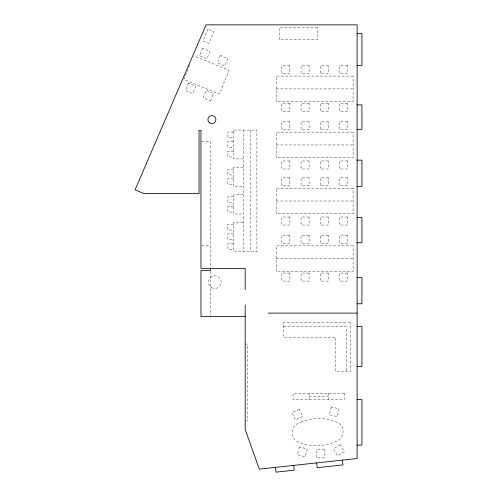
<?xml version="1.0" encoding="UTF-8"?>
<svg xmlns="http://www.w3.org/2000/svg" width="497" height="497" viewBox="0 0 497 497"><rect width="100%" height="100%" fill="white"/><g stroke="black" fill="none" stroke-linecap="round" stroke-linejoin="round"><path stroke-width="0.37" stroke-dasharray="2.48 1.86" d="M189.649 65.157L183.791 79.539L219.388 94.032L229.049 70.301L194.165 56.099M202.565 48.271L199.539 55.701L206.969 58.727L209.995 51.297L202.583 48.277M210.579 100.841L213.604 93.405L206.168 90.379L203.143 97.816L210.56 100.835M276.251 88.907L353.118 88.907M233.621 131.997L227.856 131.997L227.856 137.762L233.621 137.762M201.701 141.682L210.573 141.682L210.573 267.684M233.621 141.608L227.856 141.608L227.856 147.373L233.621 147.373M276.251 144.956L353.118 144.956M233.621 151.218L227.856 151.218L227.856 156.984L233.621 156.984M243.201 158.903L233.596 158.903L233.596 130.077L256.887 130.077L256.887 251.786L243.232 251.786L243.275 130.077M243.201 167.228L233.596 167.228L233.596 186.45L243.201 186.45M233.621 169.154L227.856 169.154L227.856 174.919L233.621 174.919M233.621 178.758L227.856 178.758L227.856 184.524L233.621 184.524M243.201 194.774L233.596 194.774L233.596 213.99L243.201 213.99M233.621 196.694L227.856 196.694L227.856 202.459L233.621 202.459M276.251 201.005L353.118 201.005M233.621 206.305L227.856 206.305L227.856 212.07L233.621 212.07M243.201 222.321L233.596 222.321L233.596 251.147L243.201 251.147M233.621 224.24L227.856 224.24L227.856 230.005L233.621 230.005M233.621 233.851L227.856 233.851L227.856 239.616L233.621 239.616M233.621 243.455L227.856 243.455L227.856 249.221L233.621 249.221M201.701 245.847L210.573 245.847M276.251 258.657L353.118 258.657M283.408 326.759L346.185 326.759L346.185 371.762M245.195 344.061L247.282 344.061L247.282 420.928L245.891 420.928M309.078 396.376L328.293 396.376M328.293 393.177L328.293 399.582M309.078 393.177L309.078 399.582M250.438 130.077L250.482 251.786M210.573 271.126L210.573 315.713M331.275 406.944L329.374 414.74L337.171 416.641L339.072 408.845L331.294 406.95M299.43 446.902L297.355 454.656L305.102 456.731L307.183 448.984L299.43 446.902M188.369 83.136L185.344 90.566L192.78 93.591L195.806 86.161L188.369 83.136M220.364 55.515L217.338 62.951L224.768 65.977L227.794 58.54L220.382 55.521M208.057 29.106L202.993 40.878L208.877 43.407L213.94 31.64L208.057 29.106M340.377 444.784L333.431 448.797L337.438 455.743L344.39 451.736L340.377 444.784M299.318 409.311L291.988 412.572L295.249 419.903L302.58 416.641L299.318 409.311M302.114 421.605L298.772 423.022A10.257 10.257 0 0 0 292.261 432.129A9.101 9.101 0 0 0 296.864 441.311L298.33 441.932A35.051 35.051 0 0 0 304.35 444.02L305.885 444.436A46.737 46.737 0 0 0 336.512 441.237A10.257 10.257 0 0 0 343.023 432.129A9.101 9.101 0 0 0 338.42 422.947L335.481 421.698A46.737 46.737 0 0 0 302.114 421.605M317.434 27.546L279.32 27.546L279.32 39.797L317.434 39.797L317.434 27.546M289.869 65.679L281.849 65.679L281.849 73.699L289.869 73.699L289.869 65.679M309.091 65.679L301.064 65.679L301.064 73.699L309.091 73.699L309.091 65.679M328.306 65.679L320.279 65.679L320.279 73.699L328.306 73.699L328.306 65.679M347.521 65.679L339.501 65.679L339.501 73.699L347.521 73.699L347.521 65.679M353.118 76.097L276.251 76.097L276.251 101.717L353.118 101.717L353.118 76.097M289.869 103.32L281.849 103.32L281.849 111.347L289.869 111.347L289.869 103.32M309.091 103.32L301.064 103.32L301.064 111.347L309.091 111.347L309.091 103.32M328.306 103.32L320.279 103.32L320.279 111.347L328.306 111.347L328.306 103.32M347.521 103.32L339.501 103.32L339.501 111.347L347.521 111.347L347.521 103.32M289.869 121.728L281.849 121.728L281.849 129.748L289.869 129.748L289.869 121.728M309.091 121.728L301.064 121.728L301.064 129.748L309.091 129.748L309.091 121.728M328.306 121.728L320.279 121.728L320.279 129.748L328.306 129.748L328.306 121.728M347.521 121.728L339.501 121.728L339.501 129.748L347.521 129.748L347.521 121.728M353.118 132.146L276.251 132.146L276.251 157.766L353.118 157.766L353.118 132.146M289.869 160.972L281.849 160.972L281.849 168.992L289.869 168.992L289.869 160.972M309.091 160.972L301.064 160.972L301.064 168.992L309.091 168.992L309.091 160.972M328.306 160.972L320.279 160.972L320.279 168.992L328.306 168.992L328.306 160.972M347.521 160.972L339.501 160.972L339.501 168.992L347.521 168.992L347.521 160.972M289.869 177.777L281.849 177.777L281.849 185.803L289.869 185.803L289.869 177.777M309.091 177.777L301.064 177.777L301.064 185.803L309.091 185.803L309.091 177.777M328.306 177.777L320.279 177.777L320.279 185.803L328.306 185.803L328.306 177.777M347.521 177.777L339.501 177.777L339.501 185.803L347.521 185.803L347.521 177.777M353.118 188.195L276.251 188.195L276.251 213.816L353.118 213.816L353.118 188.195M289.869 217.021L281.849 217.021L281.849 225.042L289.869 225.042L289.869 217.021M309.091 217.021L301.064 217.021L301.064 225.042L309.091 225.042L309.091 217.021M328.306 217.021L320.279 217.021L320.279 225.042L328.306 225.042L328.306 217.021M347.521 217.021L339.501 217.021L339.501 225.042L347.521 225.042L347.521 217.021M289.869 235.429L281.849 235.429L281.849 243.449L289.869 243.449L289.869 235.429M309.091 235.429L301.064 235.429L301.064 243.449L309.091 243.449L309.091 235.429M328.306 235.429L320.279 235.429L320.279 243.449L328.306 243.449L328.306 235.429M347.521 235.429L339.501 235.429L339.501 243.449L347.521 243.449L347.521 235.429M353.118 245.847L276.251 245.847L276.251 271.468L353.118 271.468L353.118 245.847M289.869 273.07L281.849 273.07L281.849 281.091L289.869 281.091L289.869 273.07M309.091 273.07L301.064 273.07L301.064 281.091L309.091 281.091L309.091 273.07M328.306 273.07L320.279 273.07L320.279 281.091L328.306 281.091L328.306 273.07M347.521 273.07L339.501 273.07L339.501 281.091L347.521 281.091L347.521 273.07M350.186 322.758L283.408 322.758L283.408 337.171L335.773 337.171L335.773 371.762L350.186 371.762L350.186 322.758M344.309 393.177L293.062 393.177L293.062 399.582L344.309 399.582L344.309 393.177M324.46 449.816L316.434 449.816L316.434 457.843L324.46 457.843L324.46 449.816M211.604 287.657A6.405 6.405 0 0 0 221.208 282.116A6.405 6.405 0 0 0 211.604 276.568A6.405 6.405 0 0 0 211.604 287.657"/><path stroke-width="0.75" d="M357.119 33.324L361.928 33.324L361.928 65.355L357.119 65.355M357.119 104.867L361.928 104.867L361.928 129.332L357.119 129.332M357.119 160.127L361.928 160.127L361.928 186.387L357.119 186.387M357.119 217.351L361.928 217.351L361.928 242.741L357.119 242.741M357.119 277.531L361.928 277.531L361.928 303.791L357.119 303.791M268.144 313.104L357.119 313.104M245.195 316.477L200.962 316.477L200.962 270.362L210.573 270.362L210.573 268.436M357.119 326.56L361.928 326.56L361.928 366.6L357.119 366.6M357.119 399.619L361.928 399.619L361.928 445.101L357.119 445.101M342.439 460.116L342.955 464.894L317.167 467.689L316.645 462.912M293.671 465.403L294.193 470.181L276.009 472.15L275.493 467.373M245.195 289.664L245.195 268.436L200.962 268.436L200.962 130.394L199.042 130.394L199.042 193.625L143.9 193.625L135.072 189.829L206.056 24.85L357.119 24.85L357.119 458.526L259.297 469.131L245.195 429.507L245.195 304.878M209.771 122.964A4.001 4.001 0 0 0 215.909 119.734A4.001 4.001 0 0 0 210.045 116.037A4.001 4.001 0 0 0 209.771 122.964"/></g></svg>
